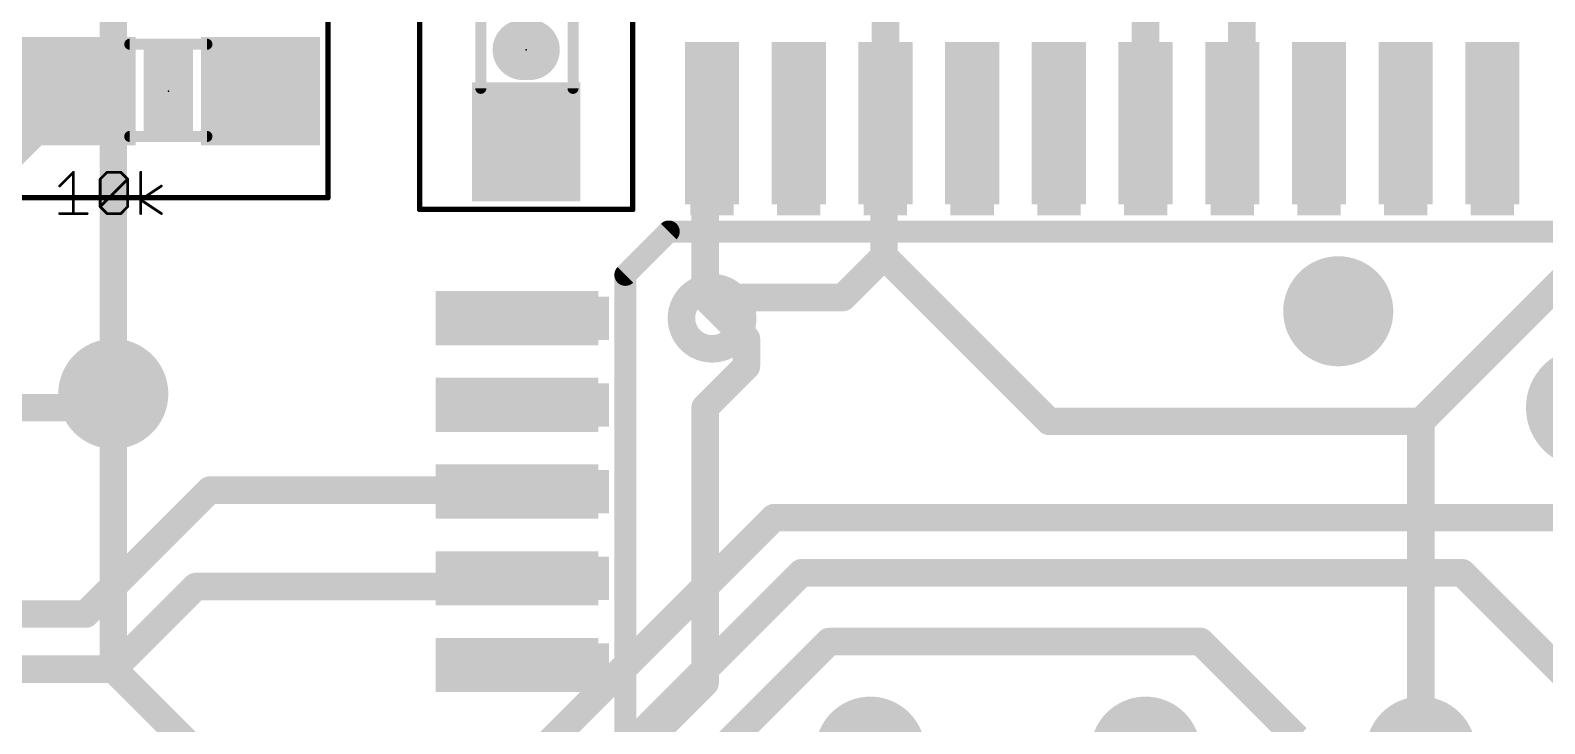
# Model space of a CAD drawing. Extents: x -15 to 92, y -11 to 29.
# Drawn here: x 10.03 to 24, y 14.86 to 21.26 of the extents above; entities that cross this region are included whole.
import ezdxf

# ---------------------------------------------------------------- set-up
doc = ezdxf.new("R2010")
doc.units = 0
for name, color, linetype in [('1', 22, 'CONTINUOUS'), ('16', 175, 'CONTINUOUS'), ('18', 82, 'CONTINUOUS'), ('21', 253, 'CONTINUOUS'), ('23', 7, 'CONTINUOUS'), ('27', 253, 'CONTINUOUS'), ('39', 22, 'CONTINUOUS'), ('51', 253, 'CONTINUOUS')]:
    doc.layers.add(name, color=color, linetype=linetype)

# ---------------------------------------------------------------- blocks, each defined once
blk = doc.blocks.new('RECT')
blk.add_solid([(-0.5, -0.5), (0.5, -0.5), (-0.5, 0.5), (0.5, 0.5)])
blk = doc.blocks.new('ROUNDV')
at = {"const_width": 0.5}
blk.add_lwpolyline([(0, -0.25, 1), (0, 0.25, 1), (0, -0.25)], format="xyb", dxfattribs=at)

msp = doc.modelspace()

# ---------------------------------------------------------------- linework, layer by layer
at = {"layer": '1', "const_width": 0.254}
for points in [[(20.32, 20.405), (20.32, 21.59)], [(17.92, 21.45), (17.92, 20.405)], [(21.209, 20.494), (21.209, 21.463)], [(9.4069, 19.6549), (10.453, 20.701)], [(21.12, 20.405), (21.209, 20.494)], [(16.32, 20.405), (16.256, 20.341)], [(16.256, 20.341), (16.256, 18.796)], [(17.92, 20.405), (17.907, 20.392)], [(17.907, 20.392), (17.907, 19.177)], [(17.907, 19.177), (17.526, 18.796)], [(17.907, 19.177), (19.431, 17.653)], [(24.257, 19.05), (22.86, 17.653)], [(17.526, 18.796), (16.256, 18.796)], [(16.637, 18.415), (16.256, 18.796)], [(16.637, 18.161), (16.637, 18.415)], [(16.256, 17.78), (16.637, 18.161)], [(10.668, 17.78), (10.795, 17.907)], [(9.02, 17.78), (10.668, 17.78)], [(16.256, 15.24), (16.256, 17.78)], [(19.431, 17.653), (22.86, 17.653)], [(22.86, 17.653), (22.86, 14.605)], [(10.541, 15.875), (11.684, 17.018)], [(11.684, 17.018), (14.507, 17.018)], [(14.507, 17.018), (14.52, 17.005)], [(11.557, 16.129), (10.795, 15.367)], [(11.557, 16.129), (14.444, 16.129)], [(14.444, 16.129), (14.52, 16.205)], [(8.47, 15.875), (10.541, 15.875)], [(16.129, 14.351), (17.399, 15.621)], [(17.399, 15.621), (20.828, 15.621)], [(20.828, 15.621), (21.717, 14.732)], [(10.795, 15.367), (9.867, 15.367)], [(15.621, 14.605), (16.256, 15.24)]]:
    msp.add_lwpolyline(points, dxfattribs=at)
at = {"layer": '1', "const_width": 0.127}
for points in [[(10.4979, 20.6561, 1), (10.4081, 20.7459)], [(21.1455, 20.494, 1), (21.2725, 20.494)], [(21.2539, 20.4491, 1), (21.1641, 20.5389)], [(16.3195, 20.341, 1), (16.1925, 20.341)], [(16.2111, 20.3859, 1), (16.3009, 20.2961)], [(16.3649, 20.3601, 1), (16.2751, 20.4499)], [(17.9705, 20.392, 1), (17.8435, 20.392)], [(17.8621, 20.4369, 1), (17.9519, 20.3471)], [(17.8565, 20.405, 1), (17.9835, 20.405)], [(17.9649, 20.3601, 1), (17.8751, 20.4499)], [(20.2565, 20.405, 1), (20.3835, 20.405)], [(21.0751, 20.4499, 1), (21.1649, 20.3601)], [(17.9519, 19.2219, 1), (17.8621, 19.1321)], [(17.9519, 19.1321, 1), (17.8621, 19.2219)], [(17.8435, 19.177, 1), (17.9705, 19.177)], [(16.256, 18.8595, 1), (16.256, 18.7325)], [(16.3009, 18.8409, 1), (16.2111, 18.7511)], [(17.4811, 18.8409, 1), (17.5709, 18.7511)], [(17.526, 18.7325, 1), (17.526, 18.8595)], [(16.1925, 18.796, 1), (16.3195, 18.796)], [(16.7005, 18.415, 1), (16.5735, 18.415)], [(16.5921, 18.3701, 1), (16.6819, 18.4599)], [(16.5735, 18.161, 1), (16.7005, 18.161)], [(16.6819, 18.1161, 1), (16.5921, 18.2059)], [(10.8399, 17.8621, 1), (10.7501, 17.9519)], [(10.6231, 17.8249, 1), (10.7129, 17.7351)], [(10.668, 17.7165, 1), (10.668, 17.8435)], [(16.3195, 17.78, 1), (16.1925, 17.78)], [(16.2111, 17.8249, 1), (16.3009, 17.7351)], [(19.431, 17.7165, 1), (19.431, 17.5895)], [(19.3861, 17.6081, 1), (19.4759, 17.6979)], [(22.9235, 17.653, 1), (22.7965, 17.653)], [(22.8151, 17.6979, 1), (22.9049, 17.6081)], [(22.86, 17.5895, 1), (22.86, 17.7165)], [(11.684, 17.0815, 1), (11.684, 16.9545)], [(11.7289, 16.9731, 1), (11.6391, 17.0629)], [(14.5519, 17.0629, 1), (14.4621, 16.9731)], [(14.4751, 16.9601, 1), (14.5649, 17.0499)], [(14.507, 16.9545, 1), (14.507, 17.0815)], [(11.557, 16.1925, 1), (11.557, 16.0655)], [(11.6019, 16.0841, 1), (11.5121, 16.1739)], [(14.3991, 16.1739, 1), (14.4889, 16.0841)], [(14.444, 16.0655, 1), (14.444, 16.1925)], [(14.5649, 16.1601, 1), (14.4751, 16.2499)], [(10.4961, 15.9199, 1), (10.5859, 15.8301)], [(10.541, 15.8115, 1), (10.541, 15.9385)], [(17.399, 15.6845, 1), (17.399, 15.5575)], [(17.4439, 15.5761, 1), (17.3541, 15.6659)], [(20.8729, 15.6659, 1), (20.7831, 15.5761)], [(20.828, 15.5575, 1), (20.828, 15.6845)], [(10.7501, 15.4119, 1), (10.8399, 15.3221)], [(10.795, 15.3035, 1), (10.795, 15.4305)], [(16.1925, 15.24, 1), (16.3195, 15.24)], [(16.3009, 15.1951, 1), (16.2111, 15.2849)]]:
    msp.add_lwpolyline(points, format="xyb", dxfattribs=at)
at = {"layer": '16', "const_width": 0.254}
for points in [[(10.795, 17.907), (10.795, 25.273)], [(10.795, 17.907), (10.795, 15.367)], [(16.891, 16.764), (11.049, 10.922)], [(16.891, 16.764), (29.591, 16.764)], [(12.954, 12.065), (17.145, 16.256)], [(17.145, 16.256), (23.241, 16.256)], [(23.241, 16.256), (24.384, 15.113)], [(10.795, 15.367), (12.446, 13.716)]]:
    msp.add_lwpolyline(points, dxfattribs=at)
at = {"layer": '16', "const_width": 0.127}
for points in [[(10.8585, 17.907, 1), (10.7315, 17.907)], [(10.7315, 17.907, 1), (10.8585, 17.907)], [(16.891, 16.8275, 1), (16.891, 16.7005)], [(16.9359, 16.7191, 1), (16.8461, 16.8089)], [(17.145, 16.3195, 1), (17.145, 16.1925)], [(17.1899, 16.2111, 1), (17.1001, 16.3009)], [(23.2859, 16.3009, 1), (23.1961, 16.2111)], [(23.241, 16.1925, 1), (23.241, 16.3195)], [(10.8399, 15.4119, 1), (10.7501, 15.3221)], [(10.7315, 15.367, 1), (10.8585, 15.367)]]:
    msp.add_lwpolyline(points, format="xyb", dxfattribs=at)
at = {"layer": '21'}
for points, const_width in [([(14.6355, 21.082), (14.5745, 21.082)], 0.5588), ([(15.52, 19.005), (15.92, 19.405)], 0.2032), ([(15.92, 19.405), (24.72, 19.405)], 0.2032), ([(15.52, 10.205), (15.52, 19.005)], 0.2032)]:
    msp.add_lwpolyline(points, dxfattribs=dict(at, const_width=const_width))
for points, const_width in [([(14.5745, 21.2217, 1), (14.5745, 20.9423)], 0.2794), ([(14.6355, 20.9423, 1), (14.6355, 21.2217)], 0.2794), ([(15.92, 19.4558, 1), (15.92, 19.3542)], 0.1016), ([(15.9559, 19.3691, 1), (15.8841, 19.4409)], 0.1016), ([(15.5708, 19.005, 1), (15.4692, 19.005)], 0.1016), ([(15.4841, 19.0409, 1), (15.5559, 18.9691)], 0.1016), ([(16.32, 18.3223, 1), (16.32, 18.8877, 1), (16.32, 18.3223)], 0.254)]:
    msp.add_lwpolyline(points, format="xyb", dxfattribs=dict(at, const_width=const_width))
at = {"layer": '23'}
for p in [(14.605, 21.082), (11.303, 20.701)]:
    msp.add_point(p, dxfattribs=at)
at = {"layer": '27', "const_width": 0.0254}
for points in [[(10.2997, 19.8249), (10.4268, 19.952)], [(10.4268, 19.952), (10.4268, 19.5707)], [(10.6739, 19.8885), (10.7375, 19.952)], [(10.6739, 19.6343), (10.6739, 19.8885)], [(10.6739, 19.6343), (10.9281, 19.8885)], [(10.7375, 19.952), (10.8646, 19.952)], [(10.8646, 19.952), (10.9281, 19.8885)], [(10.9281, 19.8885), (10.9281, 19.6343)], [(11.0481, 19.5707), (11.0481, 19.952)], [(11.0481, 19.6978), (11.2388, 19.8249)], [(11.2388, 19.5707), (11.0481, 19.6978)], [(10.2997, 19.5707), (10.5539, 19.5707)], [(10.7375, 19.5707), (10.6739, 19.6343)], [(10.8646, 19.5707), (10.7375, 19.5707)], [(10.9281, 19.6343), (10.8646, 19.5707)]]:
    msp.add_lwpolyline(points, dxfattribs=at)
at = {"layer": '27', "const_width": 0.0127}
for points in [[(10.4332, 19.952, 1), (10.4205, 19.952)], [(10.4313, 19.9475, 1), (10.4223, 19.9565)], [(10.6694, 19.893, 1), (10.6784, 19.884)], [(10.6803, 19.8885, 1), (10.6676, 19.8885)], [(10.7375, 19.9584, 1), (10.7375, 19.9457)], [(10.7419, 19.9475, 1), (10.733, 19.9565)], [(10.8691, 19.9565, 1), (10.8601, 19.9475)], [(10.8646, 19.9457, 1), (10.8646, 19.9584)], [(10.9345, 19.8885, 1), (10.9218, 19.8885)], [(10.9326, 19.884, 1), (10.9236, 19.893)], [(10.9236, 19.884, 1), (10.9326, 19.893)], [(11.0545, 19.952, 1), (11.0418, 19.952)], [(10.2952, 19.8294, 1), (10.3042, 19.8204)], [(11.0516, 19.7031, 1), (11.0446, 19.6925)], [(11.0446, 19.7031, 1), (11.0516, 19.6925)], [(11.2423, 19.8196, 1), (11.2353, 19.8302)], [(10.2997, 19.5771, 1), (10.2997, 19.5644)], [(10.4205, 19.5707, 1), (10.4332, 19.5707)], [(10.5539, 19.5644, 1), (10.5539, 19.5771)], [(10.6784, 19.6387, 1), (10.6694, 19.6298)], [(10.6694, 19.6387, 1), (10.6784, 19.6298)], [(10.6676, 19.6343, 1), (10.6803, 19.6343)], [(10.7375, 19.5771, 1), (10.7375, 19.5644)], [(10.733, 19.5662, 1), (10.7419, 19.5752)], [(10.8601, 19.5752, 1), (10.8691, 19.5662)], [(10.8646, 19.5644, 1), (10.8646, 19.5771)], [(10.9218, 19.6343, 1), (10.9345, 19.6343)], [(10.9326, 19.6298, 1), (10.9236, 19.6387)], [(11.0418, 19.5707, 1), (11.0545, 19.5707)], [(11.2353, 19.5654, 1), (11.2423, 19.576)]]:
    msp.add_lwpolyline(points, format="xyb", dxfattribs=at)
at = {"layer": '39', "const_width": 0.0508}
for points in [[(13.622, 19.609), (13.622, 22.555)], [(15.588, 22.555), (15.588, 19.609)], [(12.776, 21.684), (12.776, 19.718)], [(12.776, 19.718), (9.83, 19.718)], [(15.588, 19.609), (13.622, 19.609)]]:
    msp.add_lwpolyline(points, dxfattribs=at)
at = {"layer": '39', "const_width": 0.0254}
for points in [[(12.7633, 19.718, 1), (12.7887, 19.718)], [(12.776, 19.7053, 1), (12.776, 19.7307)], [(13.622, 19.6217, 1), (13.622, 19.5963)], [(13.6093, 19.609, 1), (13.6347, 19.609)], [(15.5753, 19.609, 1), (15.6007, 19.609)], [(15.588, 19.5963, 1), (15.588, 19.6217)]]:
    msp.add_lwpolyline(points, format="xyb", dxfattribs=at)
at = {"layer": '51', "const_width": 0.1016}
for points in [[(14.186, 21.438), (14.186, 20.726)], [(15.037, 21.438), (15.037, 20.726)], [(10.947, 21.133), (11.659, 21.133)], [(10.947, 20.282), (11.659, 20.282)]]:
    msp.add_lwpolyline(points, dxfattribs=at)
at = {"layer": '51', "const_width": 0.0508}
for points in [[(10.947, 21.1584, 1), (10.947, 21.1076)], [(11.659, 21.1076, 1), (11.659, 21.1584)], [(14.1606, 20.726, 1), (14.2114, 20.726)], [(15.0116, 20.726, 1), (15.0624, 20.726)], [(10.947, 20.3074, 1), (10.947, 20.2566)], [(11.659, 20.2566, 1), (11.659, 20.3074)]]:
    msp.add_lwpolyline(points, format="xyb", dxfattribs=at)

# ---------------------------------------------------------------- block references
at = {"layer": '1', "xscale": 1.1}
for p in [(10.453, 20.701), (12.153, 20.701)]:
    msp.add_blockref('RECT', p, dxfattribs=at)
at = {"layer": '1'}
for p, xscale, yscale in [((16.32, 20.405), 0.5, 1.5), ((17.12, 20.405), 0.5, 1.5), ((17.92, 20.405), 0.5, 1.5), ((18.72, 20.405), 0.5, 1.5), ((19.52, 20.405), 0.5, 1.5), ((20.32, 20.405), 0.5, 1.5), ((21.12, 20.405), 0.5, 1.5), ((21.92, 20.405), 0.5, 1.5), ((22.72, 20.405), 0.5, 1.5), ((23.52, 20.405), 0.5, 1.5), ((14.52, 18.605), 1.5, 0.5), ((14.52, 17.805), 1.5, 0.5), ((14.52, 17.005), 1.5, 0.5), ((14.52, 16.205), 1.5, 0.5), ((14.52, 15.405), 1.5, 0.5)]:
    msp.add_blockref('RECT', p, dxfattribs=dict(at, xscale=xscale, yscale=yscale))
at = {"layer": '1', "xscale": 1.1, "rotation": 270}
msp.add_blockref('RECT', (14.605, 20.232), dxfattribs=at)
at = {"layer": '18'}
for p, xscale, yscale in [((22.098, 18.669), 1.016, 1.016), ((22.098, 18.669), 1.016, 1.016), ((10.795, 17.907), 1.016, 1.016), ((10.795, 17.907), 1.016, 1.016), ((24.384, 17.78), 1.108, 1.108), ((24.384, 17.78), 1.108, 1.108), ((17.78, 14.605), 1.016, 1.016), ((17.78, 14.605), 1.016, 1.016), ((20.32, 14.605), 1.016, 1.016), ((20.32, 14.605), 1.016, 1.016), ((22.86, 14.605), 1.016, 1.016), ((22.86, 14.605), 1.016, 1.016)]:
    msp.add_blockref('ROUNDV', p, dxfattribs=dict(at, xscale=xscale, yscale=yscale))
at = {"layer": '21', "xscale": 0.4572, "yscale": 0.762}
msp.add_blockref('RECT', (11.303, 20.701), dxfattribs=at)
at = {"layer": '51'}
for p, xscale, yscale in [((10.7149, 20.7061), 0.5001, 0.95), ((11.8833, 20.7061), 0.5001, 0.95), ((16.32, 20.1301), 0.3998, 1.1501), ((17.12, 20.1301), 0.4, 1.1501), ((17.9201, 20.1301), 0.4, 1.1501), ((18.72, 20.1301), 0.4001, 1.1501), ((19.5201, 20.1301), 0.4001, 1.1501), ((20.32, 20.1301), 0.3998, 1.1501), ((21.1199, 20.1301), 0.4001, 1.1501), ((21.92, 20.1301), 0.4001, 1.1501), ((22.7199, 20.1301), 0.4, 1.1501), ((23.52, 20.1301), 0.4, 1.1501), ((14.795, 18.605), 1.1501, 0.3998), ((14.795, 17.805), 1.1501, 0.4), ((14.795, 17.0049), 1.1501, 0.4), ((14.795, 16.205), 1.1501, 0.4001), ((14.795, 15.405), 1.1501, 0.4001)]:
    msp.add_blockref('RECT', p, dxfattribs=dict(at, xscale=xscale, yscale=yscale))
at = {"layer": '51', "xscale": 0.5001, "yscale": 0.95, "rotation": 270}
msp.add_blockref('RECT', (14.6101, 20.5018), dxfattribs=at)

doc.saveas('drawing.dxf')
